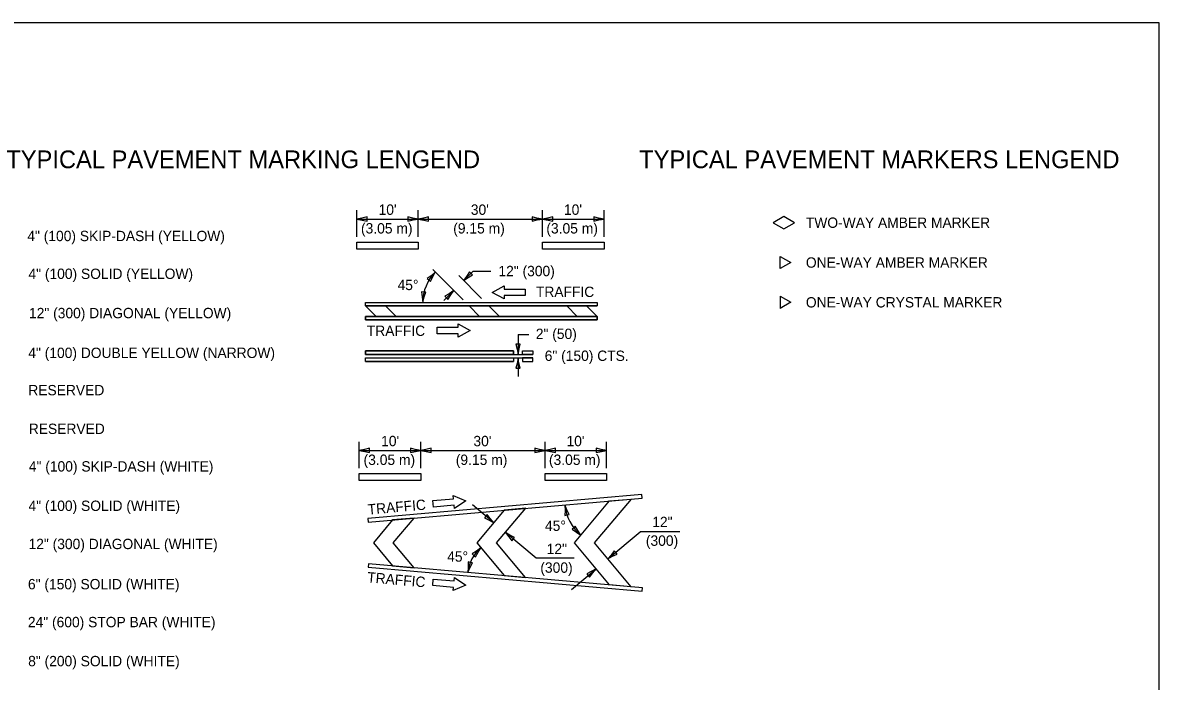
# Model space of a CAD drawing. Extents: x 2261432 to 2263976, y -3124040 to -3123640.
# Drawn here: x 2261777.8 to 2262085.8, y -3123818 to -3123639.7 of the extents above; entities that cross this region are included whole.
import ezdxf

# ---------------------------------------------------------------- set-up
doc = ezdxf.new("R2010")
doc.units = 0
for name, color, linetype in [('Default', 7, 'Continuous'), ('RD_Pr_Roadway_Dimensions', 7, 'Continuous'), ('RD_Pr_Roadway_Items', 7, 'Continuous'), ('RD_Pr_Roadway_Notes', 7, 'Continuous')]:
    doc.layers.add(name, color=color, linetype=linetype)

msp = doc.modelspace()

# ---------------------------------------------------------------- linework, layer by layer
at = {"layer": 'Default'}
msp.add_lwpolyline([(2261455.82, -3124039.7), (2262085.82, -3124039.7), (2262085.82, -3123639.7), (2261455.82, -3123639.7)], close=True, dxfattribs=at)
at = {"layer": 'RD_Pr_Roadway_Dimensions'}
for p, q in [((2261868.3, -3123697.65), (2261868.3, -3123690.47)), ((2261884.97, -3123697.65), (2261884.97, -3123690.47)), ((2261918.65, -3123697.65), (2261918.65, -3123690.47)), ((2261935.33, -3123697.65), (2261935.33, -3123690.47)), ((2261868.3, -3123692.84), (2261884.97, -3123692.84)), ((2261884.97, -3123692.84), (2261918.65, -3123692.84)), ((2261918.65, -3123692.84), (2261935.33, -3123692.84)), ((2261897.14, -3123714.74), (2261888.94, -3123706.53)), ((2261902.16, -3123714.39), (2261895.94, -3123708.17)), ((2261899.78, -3123707.02), (2261897.28, -3123709.52)), ((2261904.7, -3123707.02), (2261899.78, -3123707.02)), ((2261894.6, -3123712.2), (2261891.89, -3123714.9)), ((2261912.03, -3123724.11), (2261912.03, -3123729.48)), ((2261912.03, -3123724.11), (2261914.97, -3123724.11)), ((2261912.03, -3123730.43), (2261912.03, -3123735.5)), ((2261868.99, -3123760.3), (2261868.99, -3123753.13)), ((2261868.99, -3123755.5), (2261885.67, -3123755.5)), ((2261885.67, -3123760.3), (2261885.67, -3123753.13)), ((2261885.67, -3123755.5), (2261919.35, -3123755.5)), ((2261919.35, -3123760.3), (2261919.35, -3123753.13)), ((2261919.35, -3123755.5), (2261936.02, -3123755.5)), ((2261936.02, -3123760.3), (2261936.02, -3123753.13)), ((2261905.43, -3123775.07), (2261899.71, -3123770.27)), ((2261936.34, -3123784.89), (2261945.14, -3123777.51)), ((2261955.9, -3123777.51), (2261945.14, -3123777.51)), ((2261916.92, -3123784.71), (2261908.59, -3123777.72)), ((2261927.25, -3123784.71), (2261916.92, -3123784.71)), ((2261926.55, -3123793.11), (2261933.19, -3123787.54))]:
    msp.add_line(p, q, dxfattribs=at)
for points in [[(2261871.1, -3123693.43), (2261871.1, -3123692.84), (2261871.1, -3123692.26), (2261869.7, -3123692.6), (2261868.3, -3123692.84), (2261869.79, -3123693.11)], [(2261882.17, -3123692.26), (2261882.17, -3123692.84), (2261882.17, -3123693.43), (2261883.57, -3123693.08), (2261884.97, -3123692.84), (2261883.48, -3123692.57)], [(2261887.77, -3123693.43), (2261887.77, -3123692.84), (2261887.77, -3123692.26), (2261886.37, -3123692.6), (2261884.97, -3123692.84), (2261886.46, -3123693.11)], [(2261915.86, -3123692.26), (2261915.85, -3123692.84), (2261915.85, -3123693.43), (2261917.25, -3123693.08), (2261918.65, -3123692.84), (2261917.16, -3123692.57)], [(2261921.45, -3123693.43), (2261921.45, -3123692.84), (2261921.45, -3123692.26), (2261920.05, -3123692.6), (2261918.65, -3123692.84), (2261920.15, -3123693.11)], [(2261932.53, -3123692.26), (2261932.53, -3123692.84), (2261932.53, -3123693.43), (2261933.93, -3123693.08), (2261935.33, -3123692.84), (2261933.83, -3123692.57)], [(2261887.36, -3123708.97), (2261887.81, -3123709.35), (2261888.26, -3123709.73), (2261888.9, -3123708.43), (2261889.61, -3123707.21), (2261888.44, -3123708.18)], [(2261899.68, -3123707.95), (2261899.26, -3123707.54), (2261898.85, -3123707.12), (2261898.1, -3123708.36), (2261897.28, -3123709.52), (2261898.53, -3123708.65)], [(2261887.03, -3123712.68), (2261886.45, -3123712.63), (2261885.87, -3123712.58), (2261886.09, -3123714), (2261886.21, -3123715.42), (2261886.61, -3123713.95)], [(2261892.2, -3123713.76), (2261892.62, -3123714.18), (2261893.03, -3123714.59), (2261893.78, -3123713.36), (2261894.6, -3123712.2), (2261893.35, -3123713.06)], [(2261912.61, -3123726.68), (2261912.03, -3123726.68), (2261911.44, -3123726.68), (2261911.79, -3123728.08), (2261912.03, -3123729.48), (2261912.3, -3123727.99)], [(2261911.44, -3123733.23), (2261912.03, -3123733.23), (2261912.61, -3123733.23), (2261912.27, -3123731.83), (2261912.03, -3123730.43), (2261911.76, -3123731.93)], [(2261871.79, -3123756.09), (2261871.79, -3123755.5), (2261871.79, -3123754.91), (2261870.39, -3123755.26), (2261868.99, -3123755.5), (2261870.49, -3123755.77)], [(2261882.87, -3123754.91), (2261882.87, -3123755.5), (2261882.87, -3123756.09), (2261884.27, -3123755.74), (2261885.67, -3123755.5), (2261884.17, -3123755.23)], [(2261888.47, -3123756.09), (2261888.47, -3123755.5), (2261888.47, -3123754.91), (2261887.07, -3123755.26), (2261885.67, -3123755.5), (2261887.16, -3123755.77)], [(2261916.55, -3123754.91), (2261916.55, -3123755.5), (2261916.55, -3123756.09), (2261917.95, -3123755.74), (2261919.35, -3123755.5), (2261917.86, -3123755.23)], [(2261922.15, -3123756.09), (2261922.15, -3123755.5), (2261922.15, -3123754.91), (2261920.75, -3123755.26), (2261919.35, -3123755.5), (2261920.84, -3123755.77)], [(2261933.23, -3123754.91), (2261933.22, -3123755.5), (2261933.22, -3123756.09), (2261934.62, -3123755.74), (2261936.02, -3123755.5), (2261934.53, -3123755.23)], [(2261924.75, -3123773.08), (2261925.32, -3123772.96), (2261925.89, -3123772.84), (2261925.26, -3123771.54), (2261924.74, -3123770.23), (2261924.78, -3123771.74)], [(2261903.67, -3123772.82), (2261903.29, -3123773.27), (2261902.91, -3123773.72), (2261904.21, -3123774.36), (2261905.43, -3123775.07), (2261904.47, -3123773.9)], [(2261927.55, -3123776.03), (2261927.12, -3123776.43), (2261926.7, -3123776.83), (2261927.9, -3123777.62), (2261929.03, -3123778.48), (2261928.21, -3123777.2)], [(2261910.36, -3123779.96), (2261910.73, -3123779.52), (2261911.11, -3123779.07), (2261909.82, -3123778.43), (2261908.59, -3123777.72), (2261909.56, -3123778.89)], [(2261899.64, -3123783.52), (2261900.07, -3123783.91), (2261900.51, -3123784.31), (2261901.19, -3123783.03), (2261901.95, -3123781.83), (2261900.75, -3123782.76)], [(2261938.86, -3123783.54), (2261938.49, -3123783.09), (2261938.11, -3123782.64), (2261937.26, -3123783.81), (2261936.34, -3123784.89), (2261937.66, -3123784.14)], [(2261899.66, -3123785.94), (2261899.09, -3123785.81), (2261898.52, -3123785.67), (2261898.54, -3123787.12), (2261898.46, -3123788.53), (2261899.06, -3123787.14)], [(2261930.67, -3123788.89), (2261931.04, -3123789.34), (2261931.42, -3123789.79), (2261932.27, -3123788.62), (2261933.19, -3123787.54), (2261931.87, -3123788.29)]]:
    msp.add_lwpolyline(points, close=True, dxfattribs=at)
for centre, radius, start, end in [((2261897.81, -3123715.42), 11.6, 134.9511, 180), ((2261936.85, -3123769.16), 12.16, 185.0054, 230), ((2261908.29, -3123789.4), 9.87, 130.0007, 174.9939)]:
    msp.add_arc(centre, radius, start, end, dxfattribs=at)
at = {"layer": 'RD_Pr_Roadway_Items'}
for p, q in [((2261984.09, -3123692.17), (2261981.2, -3123693.83)), ((2261981.2, -3123693.83), (2261984.09, -3123695.5)), ((2261986.97, -3123693.83), (2261984.09, -3123692.17)), ((2261984.09, -3123695.5), (2261986.97, -3123693.83)), ((2261983.1, -3123706.28), (2261983.1, -3123702.95)), ((2261983.1, -3123702.95), (2261985.99, -3123704.62)), ((2261985.99, -3123704.62), (2261983.1, -3123706.28)), ((2261870.73, -3123715.42), (2261933.44, -3123715.42)), ((2261870.73, -3123715.42), (2261933.44, -3123715.42)), ((2261983.1, -3123713.73), (2261985.99, -3123715.39)), ((2261983.1, -3123713.73), (2261983.1, -3123717.06)), ((2261985.99, -3123715.39), (2261983.1, -3123717.06)), ((2261870.73, -3123716.37), (2261933.44, -3123716.37)), ((2261870.73, -3123716.37), (2261933.44, -3123716.37)), ((2261870.73, -3123719.22), (2261933.44, -3123719.22)), ((2261870.73, -3123719.22), (2261933.44, -3123719.22)), ((2261870.73, -3123720.17), (2261933.44, -3123720.17)), ((2261870.73, -3123720.17), (2261933.44, -3123720.17)), ((2261870.73, -3123728.53), (2261904.18, -3123728.53)), ((2261870.73, -3123728.53), (2261904.18, -3123728.53)), ((2261870.73, -3123729.48), (2261916.06, -3123729.48)), ((2261870.73, -3123729.48), (2261904.18, -3123729.48)), ((2261870.73, -3123729.48), (2261904.18, -3123729.48)), ((2261870.73, -3123730.43), (2261916.06, -3123730.43)), ((2261870.73, -3123731.38), (2261910.81, -3123731.38)), ((2261870.73, -3123731.38), (2261910.81, -3123731.38)), ((2261904.18, -3123728.53), (2261910.81, -3123728.53)), ((2261904.18, -3123728.53), (2261910.81, -3123728.53)), ((2261904.19, -3123728.53), (2261909.89, -3123728.53)), ((2261904.19, -3123728.53), (2261909.89, -3123728.53)), ((2261913.27, -3123728.53), (2261916.06, -3123728.53)), ((2261913.27, -3123728.53), (2261916.06, -3123728.53)), ((2261913.27, -3123731.38), (2261916.06, -3123731.38)), ((2261913.27, -3123731.38), (2261916.06, -3123731.38)), ((2261913.27, -3123731.38), (2261916.06, -3123731.38)), ((2261913.27, -3123731.38), (2261916.06, -3123731.38))]:
    msp.add_line(p, q, dxfattribs=at)
for points in [[(2261868.3, -3123699.07), (2261884.97, -3123699.07), (2261884.97, -3123700.97), (2261868.3, -3123700.97)], [(2261918.65, -3123699.07), (2261935.33, -3123699.07), (2261935.33, -3123700.97), (2261918.65, -3123700.97)], [(2261913.95, -3123713.58), (2261908.31, -3123713.58), (2261908.31, -3123714.47), (2261905.04, -3123712.69), (2261908.31, -3123710.91), (2261908.31, -3123711.8), (2261913.95, -3123711.8)], [(2261870.73, -3123715.42), (2261933.44, -3123715.42), (2261933.44, -3123716.37), (2261870.73, -3123716.37)], [(2261870.73, -3123715.42), (2261933.44, -3123715.42), (2261933.44, -3123716.37), (2261870.73, -3123716.37)], [(2261870.73, -3123715.42), (2261933.44, -3123715.42), (2261933.44, -3123716.37), (2261870.73, -3123716.37)], [(2261870.73, -3123716.37), (2261876.1, -3123716.37), (2261878.96, -3123719.22), (2261873.58, -3123719.22)], [(2261898.76, -3123716.37), (2261901.61, -3123719.22), (2261906.99, -3123719.22), (2261904.13, -3123716.37)], [(2261925.22, -3123716.37), (2261930.59, -3123716.37), (2261933.44, -3123719.22), (2261928.07, -3123719.22)], [(2261870.73, -3123719.22), (2261933.44, -3123719.22), (2261933.44, -3123720.17), (2261870.73, -3123720.17)], [(2261933.44, -3123719.22), (2261870.73, -3123719.22), (2261870.73, -3123720.17), (2261933.44, -3123720.17)], [(2261870.73, -3123719.22), (2261933.44, -3123719.22), (2261933.44, -3123720.17), (2261870.73, -3123720.17)], [(2261890.15, -3123722.12), (2261895.79, -3123722.12), (2261895.79, -3123721.23), (2261899.06, -3123723.01), (2261895.79, -3123724.8), (2261895.79, -3123723.9), (2261890.15, -3123723.9)], [(2261910.81, -3123728.53), (2261870.73, -3123728.53), (2261870.73, -3123729.48), (2261910.81, -3123729.48)], [(2261870.73, -3123728.53), (2261910.81, -3123728.53), (2261910.81, -3123729.48), (2261870.73, -3123729.48)], [(2261910.81, -3123728.53), (2261870.73, -3123728.53), (2261870.73, -3123729.48), (2261910.81, -3123729.48)], [(2261870.73, -3123730.43), (2261910.81, -3123730.43), (2261910.81, -3123731.38), (2261870.73, -3123731.38)], [(2261870.73, -3123730.43), (2261910.81, -3123730.43), (2261910.81, -3123731.38), (2261870.73, -3123731.38)], [(2261870.73, -3123730.43), (2261910.81, -3123730.43), (2261910.81, -3123731.38), (2261870.73, -3123731.38)], [(2261913.27, -3123728.53), (2261916.06, -3123728.53), (2261916.06, -3123729.48), (2261913.27, -3123729.48)], [(2261913.27, -3123728.53), (2261916.06, -3123728.53), (2261916.06, -3123729.48), (2261913.27, -3123729.48)], [(2261913.27, -3123728.53), (2261916.06, -3123728.53), (2261916.06, -3123729.48), (2261913.27, -3123729.48)], [(2261916.06, -3123730.43), (2261913.27, -3123730.43), (2261913.27, -3123731.38), (2261916.06, -3123731.38)], [(2261916.06, -3123730.43), (2261913.27, -3123730.43), (2261913.27, -3123731.38), (2261916.06, -3123731.38)], [(2261916.06, -3123730.43), (2261913.27, -3123730.43), (2261913.27, -3123731.38), (2261916.06, -3123731.38)], [(2261868.99, -3123761.73), (2261885.67, -3123761.73), (2261885.67, -3123763.63), (2261868.99, -3123763.63)], [(2261919.35, -3123761.73), (2261936.02, -3123761.73), (2261936.02, -3123763.63), (2261919.35, -3123763.63)], [(2261871.3, -3123773.94), (2261871.38, -3123774.89), (2261945.68, -3123768.39), (2261945.6, -3123767.45)], [(2261888.93, -3123769.06), (2261894.55, -3123768.56), (2261894.47, -3123767.68), (2261897.88, -3123769.17), (2261894.78, -3123771.23), (2261894.7, -3123770.34), (2261889.08, -3123770.83)], [(2261908.3, -3123771.66), (2261900.86, -3123780.53), (2261908.3, -3123789.4), (2261914.09, -3123789.9), (2261906.23, -3123780.53), (2261914.1, -3123771.15)], [(2261936.85, -3123769.16), (2261942.65, -3123768.66), (2261932.68, -3123780.53), (2261942.64, -3123792.4), (2261936.84, -3123791.89), (2261927.31, -3123780.53)], [(2261878.05, -3123774.31), (2261872.83, -3123780.53), (2261878.04, -3123786.75), (2261883.84, -3123787.26), (2261878.2, -3123780.53), (2261883.85, -3123773.8)], [(2261871.47, -3123786.17), (2261871.38, -3123787.12), (2261945.68, -3123793.62), (2261945.77, -3123792.67)], [(2261889.07, -3123790.31), (2261894.69, -3123790.8), (2261894.77, -3123789.92), (2261897.87, -3123791.97), (2261894.46, -3123793.46), (2261894.53, -3123792.58), (2261888.92, -3123792.09)]]:
    msp.add_lwpolyline(points, close=True, dxfattribs=at)

# ---------------------------------------------------------------- texts
at = {"layer": 'RD_Pr_Roadway_Dimensions'}
for s, height, p in [("10'", 2.808, (2261874.23, -3123691.71)), ("30'", 2.808, (2261899.23, -3123691.71)), ("10'", 2.808, (2261924.47, -3123691.71)), ('(3.05 m)', 2.808, (2261869.46, -3123696.76)), ('(9.15 m)', 2.808, (2261894.46, -3123696.76)), ('(3.05 m)', 2.808, (2261919.7, -3123696.76)), ('12" (300)', 2.8, (2261906.72, -3123708.32)), ('45°', 2.8, (2261879.38, -3123712.09)), ('2" (50)', 2.8, (2261916.85, -3123725.33)), ('6" (150) CTS.', 2.8, (2261919.26, -3123731.26)), ("10'", 2.808, (2261874.92, -3123754.36)), ("30'", 2.808, (2261899.93, -3123754.36)), ("10'", 2.808, (2261925.16, -3123754.36)), ('(3.05 m)', 2.808, (2261870.16, -3123759.42)), ('(9.15 m)', 2.808, (2261895.16, -3123759.42)), ('(3.05 m)', 2.808, (2261920.4, -3123759.42)), ('45°', 2.8, (2261919.34, -3123777.28)), ('12"', 2.808, (2261948.39, -3123776.27)), ('(300)', 2.808, (2261946.67, -3123781.32)), ('45°', 2.8, (2261892.83, -3123785.62)), ('12"', 2.808, (2261919.79, -3123783.57)), ('(300)', 2.808, (2261918.07, -3123788.62))]:
    msp.add_text(s, height=height, dxfattribs=at).set_placement(p)
at = {"layer": 'RD_Pr_Roadway_Notes'}
for s, height, p in [('TYPICAL PAVEMENT MARKING LENGEND', 4.8, (2261773.34, -3123679.08)), ('TYPICAL PAVEMENT MARKERS LENGEND', 4.8, (2261944.86, -3123679.08)), ('TWO-WAY AMBER MARKER', 2.8, (2261990.04, -3123695.23)), ('4" (100) SKIP-DASH (YELLOW)', 2.8, (2261779.03, -3123698.83)), ('ONE-WAY AMBER MARKER', 2.8, (2261990.04, -3123706.02)), ('4" (100) SOLID (YELLOW)', 2.8, (2261779.34, -3123709.07)), ('TRAFFIC', 2.8, (2261916.88, -3123713.95)), ('ONE-WAY CRYSTAL MARKER', 2.8, (2261990.04, -3123716.79)), ('12" (300) DIAGONAL (YELLOW)', 2.8, (2261779.49, -3123719.7)), ('TRAFFIC', 2.8, (2261871.04, -3123724.49)), ('4" (100) DOUBLE YELLOW (NARROW)', 2.8, (2261779.3, -3123730.47)), ('RESERVED', 2.8, (2261779.3, -3123740.57)), ('RESERVED', 2.8, (2261779.43, -3123751.04)), ('4" (100) SKIP-DASH (WHITE)', 2.8, (2261779.45, -3123761.21)), ('4" (100) SOLID (WHITE)', 2.8, (2261779.36, -3123771.88)), ('12" (300) DIAGONAL (WHITE)', 2.8, (2261779.36, -3123782.22)), ('6" (150) SOLID (WHITE)', 2.8, (2261779.21, -3123793.1)), ('24" (600) STOP BAR (WHITE)', 2.8, (2261779.19, -3123803.37)), ('8" (200) SOLID (WHITE)', 2.8, (2261779.26, -3123813.93))]:
    msp.add_text(s, height=height, dxfattribs=at).set_placement(p)
for rotation, p in [(5, (2261871.41, -3123772.89)), (355, (2261871.06, -3123791.19))]:
    msp.add_text('TRAFFIC', height=2.8, rotation=rotation, dxfattribs=at).set_placement(p)

doc.saveas('drawing.dxf')
